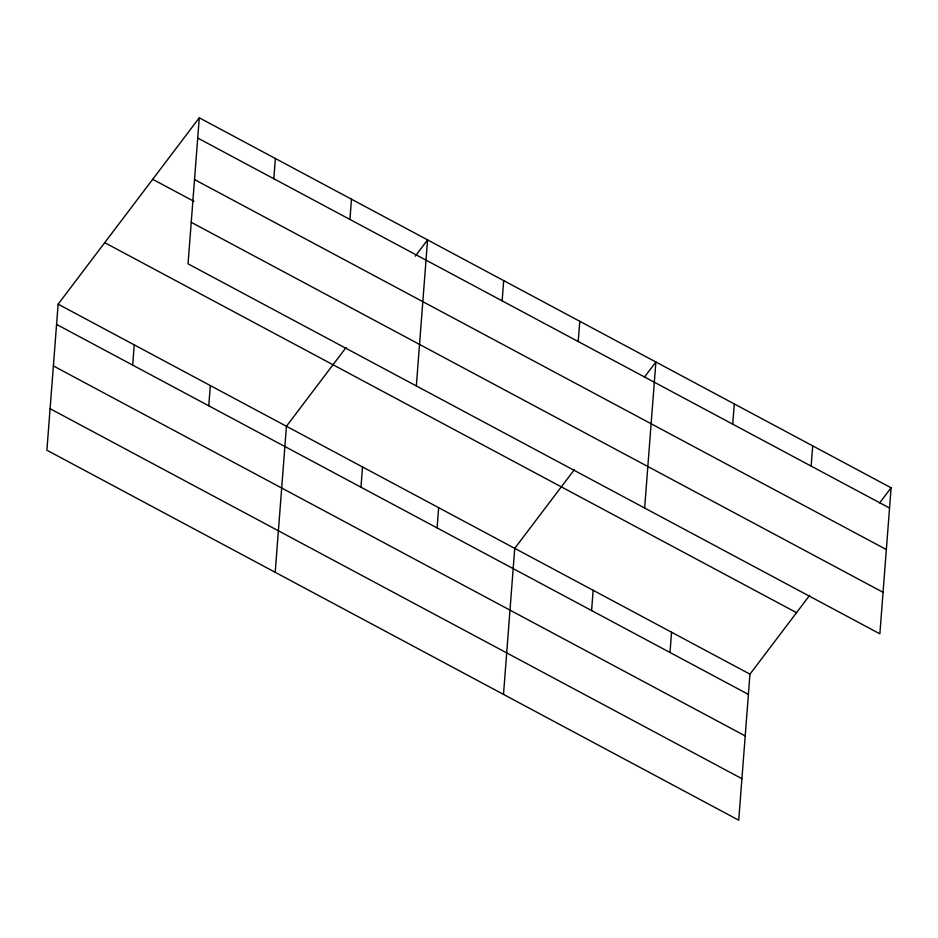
<?xml version="1.0" encoding="UTF-8"?>
<svg xmlns="http://www.w3.org/2000/svg" width="938" height="938" viewBox="0 0 938 938"><rect width="100%" height="100%" fill="white"/><g stroke="black" fill="none" stroke-linecap="round" stroke-linejoin="round"><path stroke-width="1.41" d="M199.278 117.801L188.034 263.836L879.867 633.83L891.1 487.795L199.278 117.801L58.133 304.17L46.9 450.205L738.722 820.199L749.966 674.164L809.623 595.384M132.68 365.117L134.24 344.867M208.775 405.814L210.335 385.565M273.814 178.736L275.373 158.499M275.197 572.309L286.442 426.262L346.099 347.482M349.921 219.433L351.48 199.196M360.978 487.209L362.537 466.972M416.343 385.928L427.576 239.894L415.276 256.144M437.085 527.906L438.644 507.669M502.123 300.84L503.683 280.591M503.507 694.401L514.739 548.367L574.408 469.586M578.218 341.538L579.778 321.288M591.597 610.544L593.144 590.295M644.64 508.033L655.885 361.998L644.453 377.076M670.002 652.473L671.561 632.235M732.73 424.164L734.29 403.926M811.135 466.104L812.695 445.855M879.68 502.874L891.1 487.795M197.719 138.038L889.541 508.033M194.518 179.557L886.351 549.551M152.695 179.299L193.978 201.377M191.235 222.318L883.057 592.312M104.716 242.661L796.538 612.666M58.133 304.17L749.966 674.164M56.585 324.419L748.407 694.413M53.384 365.926L745.206 735.92M50.089 408.698L741.923 778.692"/></g></svg>
